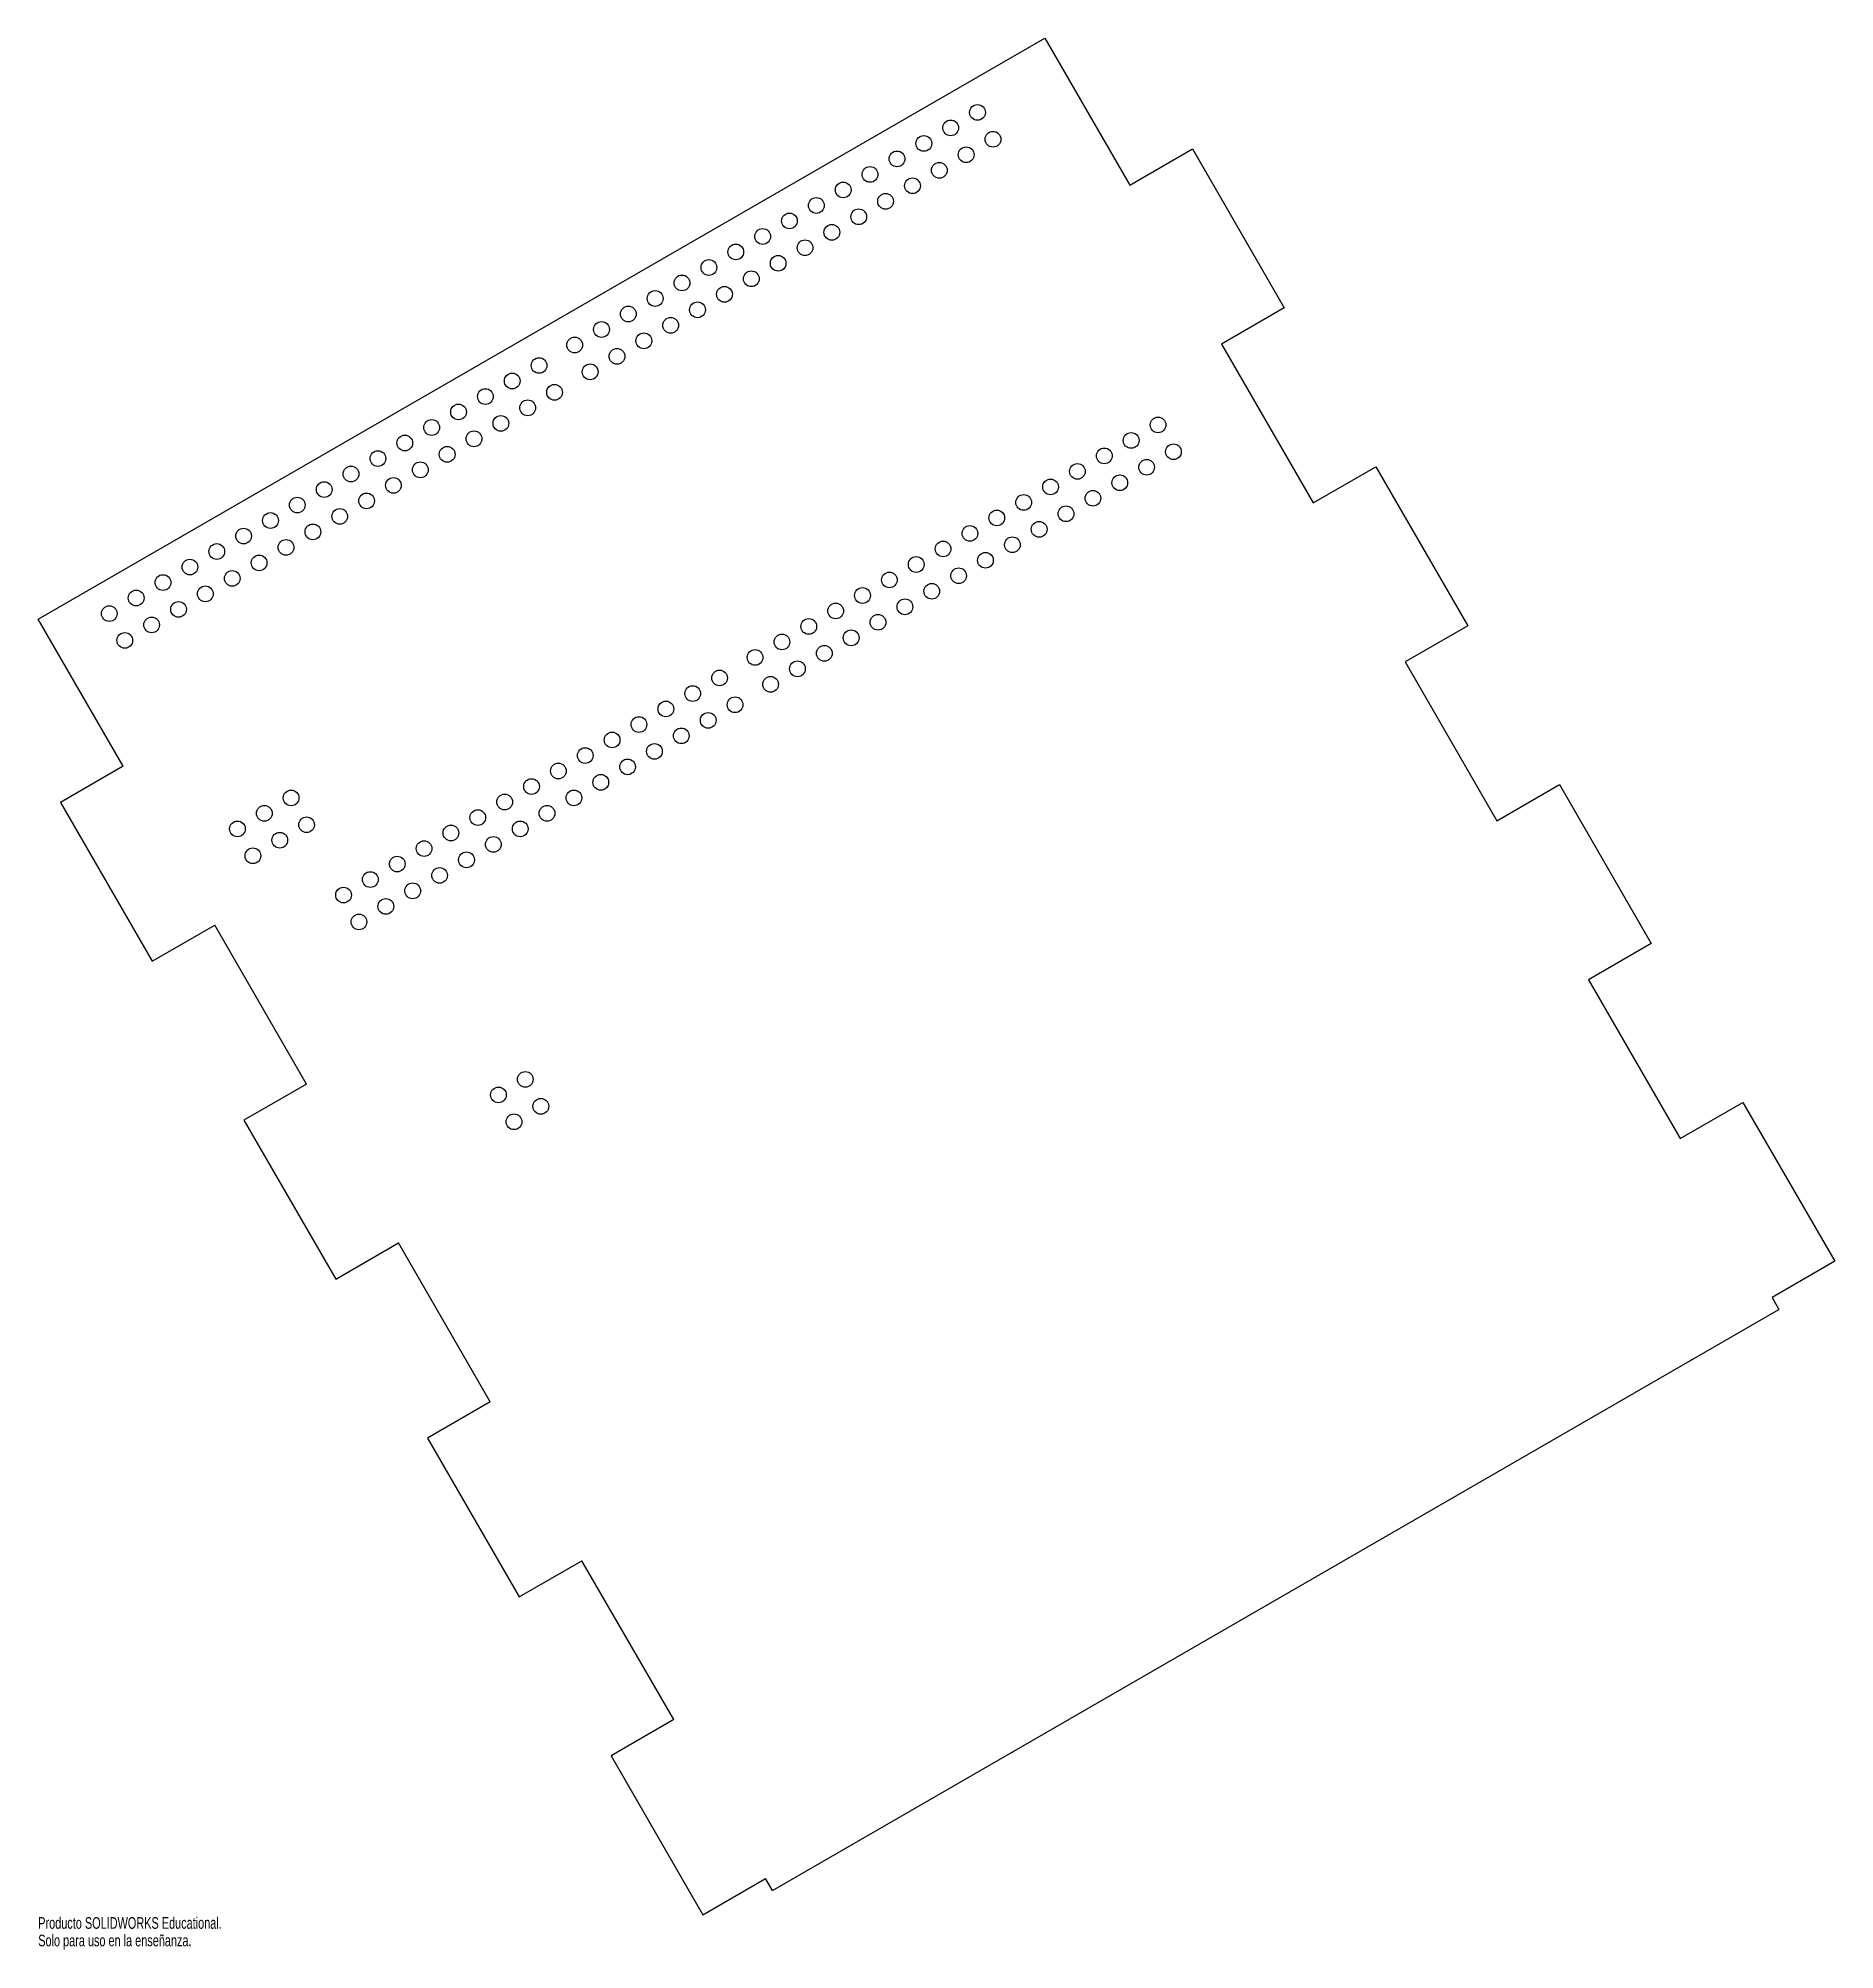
# Model space of a CAD drawing. Header units: inches. Extents: x 0 to 29.4, y -21.8 to 9.5.
import ezdxf

# ---------------------------------------------------------------- set-up
doc = ezdxf.new("R2010")
doc.units = ezdxf.units.IN
doc.header["$MEASUREMENT"] = 0
doc.styles.add('SLDTEXTSTYLE0', font='TXT', dxfattribs={"width": 0.7})

msp = doc.modelspace()

# ---------------------------------------------------------------- linework, layer by layer
at = {"color": 7, "linetype": 'Continuous', "lineweight": 25}
for p, q in [((0, 0), (16.454, 9.5)), ((16.454, 9.5), (17.842, 7.097)), ((17.842, 7.097), (18.866, 7.689)), ((18.866, 7.689), (20.366, 5.091)), ((20.366, 5.091), (19.342, 4.499)), ((19.342, 4.499), (20.842, 1.901)), ((20.842, 1.901), (21.866, 2.492)), ((21.866, 2.492), (23.366, -0.106)), ((1.387, -2.403), (0, 0)), ((23.366, -0.106), (22.342, -0.697)), ((22.342, -0.697), (23.842, -3.295)), ((1.387, -2.403), (0.363, -2.994)), ((23.842, -3.295), (24.866, -2.704)), ((24.866, -2.704), (26.366, -5.302)), ((0.363, -2.994), (1.863, -5.593)), ((1.863, -5.593), (2.887, -5.001)), ((4.387, -7.599), (2.887, -5.001)), ((26.366, -5.302), (25.342, -5.893)), ((25.342, -5.893), (26.842, -8.491)), ((4.387, -7.599), (3.363, -8.191)), ((26.842, -8.491), (27.866, -7.9)), ((27.866, -7.9), (29.366, -10.498)), ((3.363, -8.191), (4.863, -10.789)), ((4.863, -10.789), (5.887, -10.197)), ((7.387, -12.795), (5.887, -10.197)), ((29.366, -10.498), (28.342, -11.089)), ((28.342, -11.089), (28.454, -11.285)), ((12, -20.785), (28.454, -11.285)), ((7.387, -12.795), (6.363, -13.387)), ((6.363, -13.387), (7.863, -15.985)), ((7.863, -15.985), (8.887, -15.393)), ((10.387, -17.991), (8.887, -15.393)), ((10.387, -17.991), (9.363, -18.583)), ((9.363, -18.583), (10.863, -21.181)), ((10.863, -21.181), (11.887, -20.589)), ((12, -20.785), (11.887, -20.589))]:
    msp.add_line(p, q, dxfattribs=at)
for centre, radius in [((14.915, 8.034), 0.129), ((15.354, 8.287), 0.129), ((14.476, 7.78), 0.129), ((15.607, 7.848), 0.129), ((14.037, 7.527), 0.129), ((15.168, 7.595), 0.129), ((13.597, 7.273), 0.129), ((14.29, 7.088), 0.129), ((14.729, 7.341), 0.129), ((12.719, 6.766), 0.129), ((13.158, 7.02), 0.128), ((13.851, 6.834), 0.129), ((12.28, 6.513), 0.128), ((13.412, 6.581), 0.129), ((11.841, 6.259), 0.129), ((12.973, 6.327), 0.129), ((11.402, 6.006), 0.129), ((12.095, 5.82), 0.128), ((12.534, 6.074), 0.128), ((10.524, 5.499), 0.129), ((10.963, 5.752), 0.129), ((11.656, 5.567), 0.129), ((10.085, 5.245), 0.129), ((11.217, 5.313), 0.129), ((9.646, 4.992), 0.129), ((10.777, 5.06), 0.129), ((9.207, 4.738), 0.129), ((10.338, 4.806), 0.129), ((8.768, 4.485), 0.129), ((9.46, 4.299), 0.129), ((9.899, 4.553), 0.129), ((8.187, 4.149), 0.128), ((9.021, 4.046), 0.129), ((7.309, 3.642), 0.128), ((7.748, 3.896), 0.129), ((8.44, 3.71), 0.129), ((6.87, 3.389), 0.128), ((8.001, 3.457), 0.129), ((6.431, 3.135), 0.129), ((7.562, 3.203), 0.128), ((18.304, 3.178), 0.128), ((5.991, 2.882), 0.129), ((6.684, 2.696), 0.129), ((7.123, 2.95), 0.129), ((17.865, 2.924), 0.129), ((18.557, 2.739), 0.128), ((5.113, 2.375), 0.129), ((5.552, 2.628), 0.128), ((6.245, 2.443), 0.129), ((16.987, 2.417), 0.128), ((17.426, 2.671), 0.129), ((18.118, 2.485), 0.128), ((4.674, 2.121), 0.128), ((5.806, 2.189), 0.128), ((16.547, 2.164), 0.128), ((17.679, 2.232), 0.129), ((4.235, 1.868), 0.128), ((5.367, 1.936), 0.128), ((16.108, 1.91), 0.129), ((17.24, 1.978), 0.128), ((3.796, 1.614), 0.129), ((4.928, 1.682), 0.128), ((15.669, 1.657), 0.128), ((16.362, 1.471), 0.129), ((16.801, 1.725), 0.129), ((3.357, 1.361), 0.128), ((4.05, 1.175), 0.128), ((4.489, 1.429), 0.128), ((14.791, 1.15), 0.128), ((15.23, 1.403), 0.128), ((15.923, 1.218), 0.128), ((2.479, 0.854), 0.128), ((2.918, 1.107), 0.129), ((3.611, 0.922), 0.128), ((14.352, 0.896), 0.129), ((15.484, 0.964), 0.128), ((2.04, 0.6), 0.129), ((3.171, 0.668), 0.128), ((13.913, 0.643), 0.128), ((15.045, 0.711), 0.128), ((1.601, 0.347), 0.129), ((2.732, 0.415), 0.129), ((13.474, 0.389), 0.129), ((14.167, 0.204), 0.129), ((14.606, 0.457), 0.128), ((1.162, 0.093), 0.128), ((1.854, -0.092), 0.128), ((2.293, 0.161), 0.128), ((12.596, -0.118), 0.128), ((13.035, 0.136), 0.128), ((13.727, -0.05), 0.128), ((1.415, -0.346), 0.128), ((12.157, -0.371), 0.128), ((13.288, -0.303), 0.129), ((11.718, -0.625), 0.128), ((12.849, -0.557), 0.129), ((11.137, -0.96), 0.128), ((11.971, -1.064), 0.128), ((12.41, -0.81), 0.129), ((10.698, -1.214), 0.128), ((10.259, -1.467), 0.128), ((10.951, -1.653), 0.128), ((11.39, -1.399), 0.128), ((9.381, -1.974), 0.128), ((9.82, -1.721), 0.128), ((10.512, -1.906), 0.128), ((8.941, -2.228), 0.128), ((10.073, -2.16), 0.128), ((8.502, -2.481), 0.128), ((9.634, -2.413), 0.128), ((4.134, -2.921), 0.128), ((8.063, -2.735), 0.128), ((8.756, -2.92), 0.128), ((9.195, -2.667), 0.129), ((3.695, -3.174), 0.129), ((7.185, -3.242), 0.128), ((7.624, -2.988), 0.129), ((8.317, -3.174), 0.129), ((3.256, -3.428), 0.129), ((4.387, -3.36), 0.128), ((6.746, -3.495), 0.129), ((7.878, -3.427), 0.128), ((3.509, -3.867), 0.129), ((3.948, -3.613), 0.129), ((6.307, -3.749), 0.128), ((7.439, -3.681), 0.128), ((5.868, -4.002), 0.128), ((6.561, -4.188), 0.128), ((7, -3.934), 0.129), ((5.429, -4.256), 0.129), ((6.121, -4.441), 0.129), ((4.99, -4.509), 0.128), ((5.682, -4.695), 0.129), ((5.243, -4.948), 0.128), ((7.962, -7.523), 0.128), ((7.523, -7.777), 0.128), ((7.776, -8.216), 0.129), ((8.216, -7.963), 0.129)]:
    msp.add_circle(centre, radius, dxfattribs=at)

# ---------------------------------------------------------------- texts
at = {"color": 7, "linetype": 'Continuous', "char_height": 0.1903, "attachment_point": 1, "style": 'SLDTEXTSTYLE0'}
for s, insert in [('Producto SOLIDWORKS Educational.', (0, -21.221)), ('Solo para uso en la enseñanza.', (0, -21.507))]:
    msp.add_mtext(s, dxfattribs=dict(at, insert=insert))

doc.saveas('drawing.dxf')
